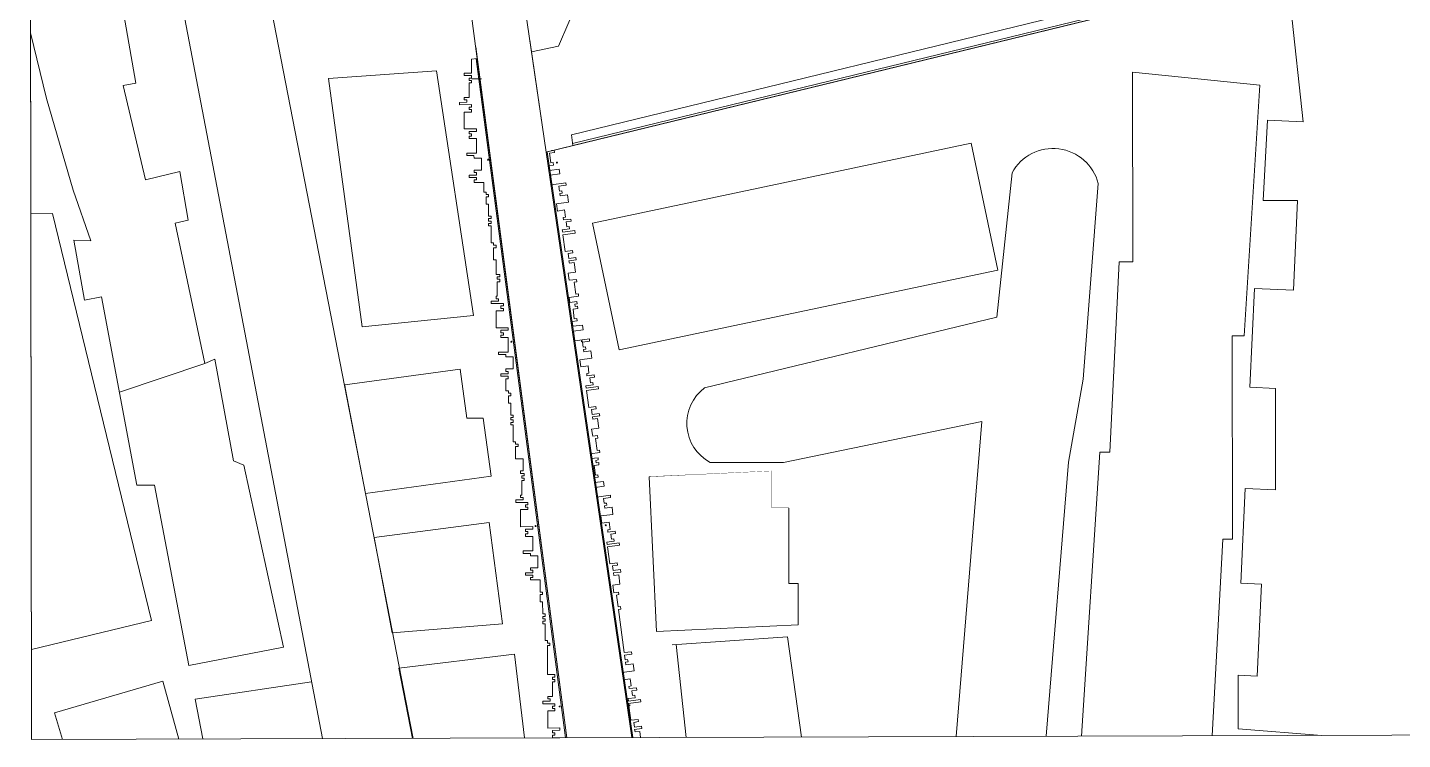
# Model space of a CAD drawing. Header units: metres. Extents: x -48 to 2360, y -1392 to 453.
# Drawn here: x 662.2 to 770, y -1391.6 to -1335.7 of the extents above; entities that cross this region are included whole.
import ezdxf

# ---------------------------------------------------------------- set-up
doc = ezdxf.new("R2010")
doc.units = ezdxf.units.M
doc.set_wipeout_variables(frame=1)
doc.layers.add('JARDINERAS', color=93, linetype='Continuous', lineweight=5, transparency=0.4)
doc.layers.add('TODO', color=210, linetype='Continuous', lineweight=5)

msp = doc.modelspace()

# ---------------------------------------------------------------- linework, layer by layer
at = {"layer": 'JARDINERAS', "transparency": 33554559, "flags": 128}
for points in [[(697.03, -1339.3), (697.02, -1338.21), (697.48, -1338.15)], [(697.36, -1337.24), (704.49, -1391.47)], [(704.4, -1391.47), (697.38, -1338.17)], [(696.45, -1339.49), (696.45, -1339.3)], [(696.45, -1339.3), (697.03, -1339.3)], [(697.03, -1339.49), (696.45, -1339.49)], [(696.84, -1339.87), (696.84, -1339.68)], [(696.84, -1339.68), (697.03, -1339.68)], [(697.03, -1339.87), (696.84, -1339.87)], [(696.84, -1341.2), (696.84, -1340.06)], [(696.84, -1340.06), (697.03, -1340.06)], [(697.03, -1339.68), (697.03, -1339.49)], [(697.03, -1340.06), (697.03, -1339.87)], [(697.43, -1339.74), (697.05, -1339.74)], [(697.81, -1339.74), (697.43, -1339.74)], [(696.46, -1341.39), (696.46, -1341.2)], [(696.46, -1341.2), (696.84, -1341.2)], [(696.65, -1341.39), (696.46, -1341.39)], [(696.65, -1341.58), (696.65, -1341.39)], [(696.08, -1341.59), (696.65, -1341.58)], [(696.08, -1341.78), (696.08, -1341.59)], [(697.03, -1341.77), (696.08, -1341.78)], [(696.46, -1343.68), (696.46, -1342.35)], [(696.46, -1342.35), (697.03, -1342.35)], [(696.84, -1341.97), (697.03, -1341.96)], [(696.84, -1342.16), (696.84, -1341.97)], [(697.03, -1342.16), (696.84, -1342.16)], [(697.03, -1341.96), (697.03, -1341.77)], [(697.03, -1342.35), (697.03, -1342.16)], [(697.41, -1343.68), (696.46, -1343.68)], [(696.84, -1344.06), (696.84, -1343.87)], [(696.84, -1343.87), (697.41, -1343.87)], [(697.03, -1344.06), (696.84, -1344.06)], [(696.84, -1344.44), (696.84, -1344.25)], [(696.84, -1344.25), (697.03, -1344.25)], [(697.41, -1344.44), (696.84, -1344.44)], [(697.03, -1344.25), (697.03, -1344.06)], [(697.41, -1345.58), (697.41, -1344.44)], [(696.65, -1345.77), (696.65, -1345.58)], [(696.65, -1345.58), (697.41, -1345.58)], [(702.96, -1345.47), (709.68, -1391.45)], [(703.53, -1345.54), (703.15, -1345.59)], [(703.15, -1345.59), (703.25, -1346.34)], [(703.5, -1345.35), (703.53, -1345.54)], [(697.22, -1345.77), (696.65, -1345.77)], [(697.23, -1345.96), (697.22, -1345.77)], [(697.8, -1345.96), (697.23, -1345.96)], [(697.8, -1346.91), (697.8, -1345.96)], [(703.47, -1346.51), (703.09, -1346.56)], [(703.09, -1346.56), (703.14, -1346.94)], [(703.25, -1346.34), (703.44, -1346.32)], [(703.44, -1346.32), (703.47, -1346.51)], [(696.85, -1347.3), (697.42, -1347.3)], [(697.42, -1347.49), (696.85, -1347.49)], [(697.23, -1346.91), (697.8, -1346.91)], [(697.23, -1347.1), (697.23, -1346.91)], [(697.42, -1347.1), (697.23, -1347.1)], [(697.23, -1347.87), (697.23, -1347.68)], [(697.23, -1347.68), (697.42, -1347.68)], [(697.99, -1347.87), (697.23, -1347.87)], [(697.42, -1347.3), (697.42, -1347.1)], [(697.42, -1347.68), (697.42, -1347.49)], [(697.99, -1348.63), (697.99, -1347.87)], [(703.14, -1346.94), (703.9, -1346.83)], [(703.95, -1347.21), (703.19, -1347.31)], [(703.19, -1347.31), (703.29, -1348.07)], [(703.9, -1346.83), (703.95, -1347.21)], [(698.18, -1348.63), (697.99, -1348.63)], [(698.18, -1348.82), (698.18, -1348.63)], [(698.37, -1348.82), (698.18, -1348.82)], [(698.37, -1349.01), (698.37, -1348.82)], [(703.29, -1348.07), (704.43, -1347.92)], [(704.45, -1348.1), (703.88, -1348.18)], [(703.88, -1348.18), (703.94, -1348.56)], [(703.94, -1348.56), (704.12, -1348.53)], [(704.15, -1348.72), (703.96, -1348.75)], [(703.96, -1348.75), (703.99, -1348.93)], [(703.99, -1348.93), (704.55, -1348.86)], [(704.12, -1348.53), (704.15, -1348.72)], [(704.43, -1347.92), (704.45, -1348.1)], [(704.55, -1348.86), (704.63, -1349.42)], [(698.18, -1349.58), (698.18, -1349.01)], [(698.18, -1349.01), (698.37, -1349.01)], [(698.37, -1349.58), (698.18, -1349.58)], [(698.37, -1350.53), (698.37, -1349.58)], [(704.63, -1349.42), (703.69, -1349.55)], [(703.69, -1349.55), (703.76, -1350.12)], [(698.37, -1350.91), (698.37, -1350.72)], [(698.37, -1350.72), (698.56, -1350.72)], [(698.56, -1350.91), (698.37, -1350.91)], [(698.37, -1351.29), (698.37, -1351.1)], [(698.37, -1351.1), (698.56, -1351.1)], [(698.56, -1350.72), (698.56, -1350.53)], [(698.56, -1351.1), (698.56, -1350.91)], [(703.76, -1350.12), (704.33, -1350.04)], [(704.4, -1350.61), (704.21, -1350.63)], [(704.21, -1350.63), (704.24, -1350.82)], [(704.24, -1350.82), (704.81, -1350.75)], [(704.33, -1350.04), (704.4, -1350.61)], [(704.83, -1350.93), (704.45, -1350.98)], [(704.45, -1350.98), (704.51, -1351.36)], [(704.81, -1350.75), (704.83, -1350.93)], [(698.57, -1351.29), (698.37, -1351.29)], [(698.57, -1352.62), (698.57, -1351.29)], [(704.72, -1351.53), (704.15, -1351.6)], [(704.15, -1351.6), (704.18, -1351.79)], [(704.18, -1351.79), (705.12, -1351.66)], [(705.15, -1351.85), (704.2, -1351.98)], [(704.2, -1351.98), (704.38, -1353.3)], [(704.51, -1351.36), (704.69, -1351.34)], [(704.69, -1351.34), (704.72, -1351.53)], [(705.12, -1351.66), (705.15, -1351.85)], [(698.76, -1352.62), (698.57, -1352.62)], [(698.76, -1352.81), (698.76, -1352.62)], [(698.95, -1352.81), (698.76, -1352.81)], [(698.76, -1353.96), (698.76, -1353)], [(698.76, -1353), (698.95, -1353)], [(698.95, -1353), (698.95, -1352.81)], [(704.38, -1353.3), (704.95, -1353.22)], [(704.95, -1353.22), (704.97, -1353.41)], [(698.95, -1353.96), (698.76, -1353.96)], [(698.95, -1355.1), (698.95, -1353.96)], [(704.97, -1353.41), (704.6, -1353.46)], [(704.6, -1353.46), (704.65, -1353.84)], [(704.65, -1353.84), (705.21, -1353.76)], [(705.24, -1353.95), (704.67, -1354.03)], [(704.67, -1354.03), (704.7, -1354.22)], [(704.7, -1354.22), (705.08, -1354.17)], [(705.08, -1354.17), (705.18, -1354.92)], [(705.21, -1353.76), (705.24, -1353.95)], [(699.24, -1355.1), (698.95, -1355.1)], [(699.05, -1355.48), (699.05, -1355.29)], [(699.05, -1355.29), (699.24, -1355.29)], [(699.24, -1355.29), (699.24, -1355.1)], [(705.18, -1354.92), (704.61, -1355)], [(704.61, -1355), (704.69, -1355.56)], [(699.24, -1355.48), (699.05, -1355.48)], [(699.05, -1356.81), (699.05, -1355.67)], [(699.05, -1355.67), (699.24, -1355.67)], [(699.24, -1355.67), (699.24, -1355.48)], [(704.69, -1355.56), (705.25, -1355.49)], [(705.28, -1355.68), (705.09, -1355.7)], [(705.09, -1355.7), (705.22, -1356.65)], [(705.25, -1355.49), (705.28, -1355.68)], [(698.57, -1357.38), (698.57, -1357.19)], [(698.57, -1357.19), (699.14, -1357.19)], [(699.53, -1357.38), (698.57, -1357.38)], [(698.95, -1356.81), (699.05, -1356.81)], [(698.95, -1357), (698.95, -1356.81)], [(699.14, -1357), (698.95, -1357)], [(699.14, -1357.19), (699.14, -1357)], [(699.34, -1357.57), (699.53, -1357.57)], [(699.34, -1357.76), (699.34, -1357.57)], [(699.53, -1357.57), (699.53, -1357.38)], [(705.43, -1356.81), (704.68, -1356.91)], [(704.68, -1356.91), (704.73, -1357.29)], [(704.73, -1357.29), (705.29, -1357.21)], [(705.32, -1357.4), (705.13, -1357.43)], [(705.13, -1357.43), (705.16, -1357.61)], [(705.22, -1356.65), (705.41, -1356.62)], [(705.29, -1357.21), (705.32, -1357.4)], [(705.41, -1356.62), (705.43, -1356.81)], [(698.96, -1359.29), (698.96, -1357.95)], [(698.96, -1357.95), (699.53, -1357.95)], [(699.53, -1357.76), (699.34, -1357.76)], [(699.53, -1357.95), (699.53, -1357.76)], [(705.37, -1357.78), (704.99, -1357.83)], [(704.99, -1357.83), (705.09, -1358.58)], [(705.09, -1358.58), (705.28, -1358.56)], [(705.16, -1357.61), (705.34, -1357.59)], [(705.28, -1358.56), (705.31, -1358.75)], [(705.34, -1357.59), (705.37, -1357.78)], [(699.91, -1359.29), (698.96, -1359.29)], [(699.34, -1359.67), (699.34, -1359.48)], [(699.34, -1359.48), (699.91, -1359.48)], [(699.53, -1359.67), (699.34, -1359.67)], [(699.53, -1359.86), (699.53, -1359.67)], [(699.91, -1359.48), (699.91, -1359.29)], [(705.31, -1358.75), (704.93, -1358.8)], [(704.93, -1358.8), (704.98, -1359.17)], [(704.98, -1359.17), (705.74, -1359.07)], [(705.79, -1359.45), (705.03, -1359.55)], [(705.03, -1359.55), (705.13, -1360.31)], [(705.74, -1359.07), (705.79, -1359.45)], [(699.34, -1360.05), (699.34, -1359.86)], [(699.34, -1359.86), (699.53, -1359.86)], [(699.91, -1360.05), (699.34, -1360.05)], [(699.91, -1361.19), (699.91, -1360.05)], [(705.13, -1360.31), (706.27, -1360.15)], [(706.29, -1360.34), (705.73, -1360.42)], [(705.73, -1360.42), (705.78, -1360.8)], [(705.78, -1360.8), (705.97, -1360.77)], [(705.97, -1360.77), (705.99, -1360.96)], [(706.27, -1360.15), (706.29, -1360.34)], [(699.15, -1361.38), (699.15, -1361.19)], [(699.15, -1361.19), (699.91, -1361.19)], [(699.72, -1361.38), (699.15, -1361.38)], [(699.72, -1361.57), (699.72, -1361.38)], [(700.29, -1361.57), (699.72, -1361.57)], [(700.29, -1362.52), (700.29, -1361.57)], [(706.47, -1361.66), (705.53, -1361.79)], [(705.53, -1361.79), (705.6, -1362.36)], [(705.99, -1360.96), (705.8, -1360.99)], [(705.8, -1360.99), (705.83, -1361.17)], [(705.83, -1361.17), (706.39, -1361.1)], [(706.39, -1361.1), (706.47, -1361.66)], [(699.34, -1363.09), (699.34, -1362.9)], [(699.34, -1362.9), (699.91, -1362.9)], [(699.72, -1362.71), (699.72, -1362.52)], [(699.72, -1362.52), (700.29, -1362.52)], [(699.91, -1362.71), (699.72, -1362.71)], [(699.91, -1362.9), (699.91, -1362.71)], [(705.6, -1362.36), (706.17, -1362.28)], [(706.24, -1362.85), (706.06, -1362.87)], [(706.06, -1362.87), (706.08, -1363.06)], [(706.17, -1362.28), (706.24, -1362.85)], [(699.91, -1363.09), (699.34, -1363.09)], [(699.73, -1364.24), (699.72, -1363.28)], [(699.72, -1363.28), (699.91, -1363.28)], [(699.91, -1363.28), (699.91, -1363.09)], [(706.56, -1363.76), (705.99, -1363.84)], [(705.99, -1363.84), (706.02, -1364.03)], [(706.02, -1364.03), (706.96, -1363.9)], [(706.08, -1363.06), (706.65, -1362.98)], [(706.67, -1363.17), (706.3, -1363.22)], [(706.3, -1363.22), (706.35, -1363.6)], [(706.35, -1363.6), (706.54, -1363.58)], [(706.54, -1363.58), (706.56, -1363.76)], [(706.65, -1362.98), (706.67, -1363.17)], [(706.96, -1363.9), (706.99, -1364.09)], [(699.92, -1364.24), (699.73, -1364.24)], [(699.92, -1364.43), (699.92, -1364.24)], [(700.11, -1364.43), (699.92, -1364.43)], [(699.92, -1365.19), (699.92, -1364.62)], [(699.92, -1364.62), (700.11, -1364.62)], [(700.11, -1364.62), (700.11, -1364.43)], [(706.99, -1364.09), (706.05, -1364.22)], [(706.05, -1364.22), (706.22, -1365.54)], [(700.11, -1365.19), (699.92, -1365.19)], [(700.11, -1366.14), (700.11, -1365.19)], [(700.3, -1366.14), (700.11, -1366.14)], [(700.3, -1366.33), (700.3, -1366.14)], [(706.22, -1365.54), (706.79, -1365.46)], [(706.81, -1365.65), (706.44, -1365.7)], [(706.44, -1365.7), (706.49, -1366.08)], [(706.49, -1366.08), (707.05, -1366)], [(707.08, -1366.19), (706.51, -1366.27)], [(706.79, -1365.46), (706.81, -1365.65)], [(707.05, -1366), (707.08, -1366.19)], [(700.11, -1366.52), (700.11, -1366.33)], [(700.11, -1366.33), (700.3, -1366.33)], [(700.3, -1366.52), (700.11, -1366.52)], [(700.11, -1366.9), (700.11, -1366.71)], [(700.11, -1366.71), (700.3, -1366.71)], [(700.3, -1366.9), (700.11, -1366.9)], [(700.3, -1366.71), (700.3, -1366.52)], [(700.3, -1368.23), (700.3, -1366.9)], [(707.02, -1367.16), (706.45, -1367.24)], [(706.45, -1367.24), (706.53, -1367.8)], [(706.51, -1366.27), (706.54, -1366.46)], [(706.54, -1366.46), (706.92, -1366.41)], [(706.92, -1366.41), (707.02, -1367.16)], [(700.49, -1368.23), (700.3, -1368.23)], [(700.49, -1368.42), (700.49, -1368.23)], [(706.53, -1367.8), (706.91, -1367.75)], [(706.93, -1367.94), (706.74, -1367.97)], [(706.74, -1367.97), (706.87, -1368.91)], [(706.91, -1367.75), (706.93, -1367.94)], [(700.68, -1368.42), (700.49, -1368.42)], [(700.49, -1368.61), (700.68, -1368.61)], [(700.49, -1369.57), (700.49, -1368.61)], [(700.68, -1368.61), (700.68, -1368.42)], [(707.08, -1369.07), (706.33, -1369.17)], [(706.87, -1368.91), (707.06, -1368.88)], [(707.06, -1368.88), (707.08, -1369.07)], [(701.07, -1369.57), (700.49, -1369.57)], [(701.07, -1370.52), (701.07, -1369.57)], [(706.39, -1369.55), (706.95, -1369.48)], [(707.02, -1370.04), (706.64, -1370.09)], [(706.64, -1370.09), (706.75, -1370.85)], [(706.97, -1369.66), (706.78, -1369.69)], [(706.78, -1369.69), (706.81, -1369.88)], [(706.81, -1369.88), (707, -1369.85)], [(706.95, -1369.48), (706.97, -1369.66)], [(707, -1369.85), (707.02, -1370.04)], [(700.88, -1370.71), (700.88, -1370.52)], [(700.88, -1370.52), (701.07, -1370.52)], [(701.16, -1370.71), (700.88, -1370.71)], [(700.97, -1371.09), (700.97, -1370.9)], [(700.97, -1370.9), (701.16, -1370.9)], [(701.16, -1371.09), (700.97, -1371.09)], [(700.97, -1371.28), (701.16, -1371.28)], [(700.97, -1372.42), (700.97, -1371.28)], [(701.16, -1370.9), (701.16, -1370.71)], [(701.16, -1371.28), (701.16, -1371.09)], [(706.96, -1371.01), (706.61, -1371.06)], [(706.66, -1371.43), (707.39, -1371.34)], [(706.75, -1370.85), (706.94, -1370.82)], [(706.94, -1370.82), (706.96, -1371.01)], [(707.39, -1371.34), (707.44, -1371.71)], [(700.88, -1372.61), (700.88, -1372.42)], [(700.88, -1372.42), (700.97, -1372.42)], [(701.07, -1372.61), (700.88, -1372.61)], [(701.07, -1372.8), (701.07, -1372.61)], [(707.44, -1371.71), (706.72, -1371.81)], [(706.83, -1372.57), (707.92, -1372.42)], [(707.94, -1372.61), (707.38, -1372.68)], [(707.92, -1372.42), (707.94, -1372.61)], [(700.5, -1372.99), (700.5, -1372.8)], [(700.5, -1372.8), (701.07, -1372.8)], [(701.45, -1372.99), (700.5, -1372.99)], [(700.88, -1374.9), (700.88, -1373.56)], [(700.88, -1373.56), (701.45, -1373.56)], [(701.26, -1373.37), (701.26, -1373.18)], [(701.26, -1373.18), (701.45, -1373.18)], [(701.45, -1373.37), (701.26, -1373.37)], [(701.45, -1373.18), (701.45, -1372.99)], [(701.45, -1373.56), (701.45, -1373.37)], [(707.38, -1372.68), (707.43, -1373.06)], [(707.43, -1373.06), (707.62, -1373.04)], [(707.64, -1373.22), (707.45, -1373.25)], [(707.45, -1373.25), (707.48, -1373.44)], [(707.48, -1373.44), (708.05, -1373.36)], [(707.62, -1373.04), (707.64, -1373.22)], [(708.05, -1373.36), (708.12, -1373.93)], [(708.12, -1373.93), (707.18, -1374.05)], [(707.18, -1374.05), (707.26, -1374.62)], [(707.26, -1374.62), (707.82, -1374.54)], [(707.82, -1374.54), (707.9, -1375.11)], [(701.83, -1374.89), (700.88, -1374.9)], [(701.26, -1375.28), (701.26, -1375.09)], [(701.26, -1375.09), (701.84, -1375.09)], [(701.45, -1375.28), (701.26, -1375.28)], [(701.26, -1375.66), (701.26, -1375.47)], [(701.26, -1375.47), (701.45, -1375.47)], [(701.84, -1375.66), (701.26, -1375.66)], [(701.45, -1375.47), (701.45, -1375.28)], [(701.84, -1375.09), (701.83, -1374.89)], [(701.84, -1376.8), (701.84, -1375.66)], [(707.9, -1375.11), (707.71, -1375.14)], [(707.71, -1375.14), (707.73, -1375.32)], [(707.73, -1375.32), (708.3, -1375.25)], [(708.33, -1375.44), (707.95, -1375.49)], [(707.95, -1375.49), (708, -1375.87)], [(708, -1375.87), (708.19, -1375.84)], [(708.19, -1375.84), (708.21, -1376.03)], [(708.3, -1375.25), (708.33, -1375.44)], [(701.08, -1376.99), (701.08, -1376.8)], [(701.08, -1376.8), (701.84, -1376.8)], [(708.21, -1376.03), (707.65, -1376.1)], [(707.65, -1376.1), (707.67, -1376.29)], [(707.67, -1376.29), (708.62, -1376.17)], [(708.64, -1376.36), (707.7, -1376.48)], [(707.7, -1376.48), (707.88, -1377.8)], [(708.62, -1376.17), (708.64, -1376.36)], [(701.65, -1376.99), (701.08, -1376.99)], [(701.65, -1377.18), (701.65, -1376.99)], [(702.22, -1377.18), (701.65, -1377.18)], [(702.22, -1378.13), (702.22, -1377.18)], [(707.88, -1377.8), (708.44, -1377.73)], [(708.47, -1377.92), (708.09, -1377.97)], [(708.09, -1377.97), (708.14, -1378.34)], [(708.44, -1377.73), (708.47, -1377.92)], [(701.27, -1378.7), (701.27, -1378.51)], [(701.27, -1378.51), (701.84, -1378.51)], [(701.84, -1378.7), (701.27, -1378.7)], [(701.65, -1378.32), (701.65, -1378.13)], [(701.65, -1378.13), (702.22, -1378.13)], [(701.84, -1378.32), (701.65, -1378.32)], [(701.65, -1379.08), (701.65, -1378.89)], [(701.65, -1378.89), (701.84, -1378.89)], [(702.41, -1379.08), (701.65, -1379.08)], [(701.84, -1378.51), (701.84, -1378.32)], [(701.84, -1378.89), (701.84, -1378.7)], [(702.41, -1380.03), (702.41, -1379.08)], [(708.14, -1378.34), (708.71, -1378.27)], [(708.73, -1378.46), (708.17, -1378.53)], [(708.17, -1378.53), (708.19, -1378.72)], [(708.19, -1378.72), (708.57, -1378.67)], [(708.57, -1378.67), (708.67, -1379.42)], [(708.71, -1378.27), (708.73, -1378.46)], [(702.6, -1380.03), (702.41, -1380.03)], [(702.6, -1380.22), (702.6, -1380.03)], [(708.67, -1379.42), (708.1, -1379.5)], [(708.1, -1379.5), (708.18, -1380.09)], [(708.18, -1380.09), (708.56, -1380.04)], [(708.56, -1380.04), (708.59, -1380.23)], [(702.41, -1380.23), (702.6, -1380.22)], [(702.41, -1380.8), (702.41, -1380.23)], [(702.6, -1380.8), (702.41, -1380.8)], [(702.61, -1381.75), (702.6, -1380.8)], [(708.59, -1380.23), (708.4, -1380.26)], [(708.4, -1380.26), (708.53, -1381.2)], [(708.53, -1381.2), (708.71, -1381.17)], [(708.71, -1381.17), (708.74, -1381.36)], [(702.8, -1381.75), (702.61, -1381.75)], [(702.61, -1382.13), (702.61, -1381.94)], [(702.61, -1381.94), (702.8, -1381.94)], [(702.8, -1382.13), (702.61, -1382.13)], [(702.61, -1382.51), (702.61, -1382.32)], [(702.61, -1382.32), (702.8, -1382.32)], [(702.8, -1381.94), (702.8, -1381.75)], [(702.8, -1382.32), (702.8, -1382.13)], [(708.74, -1381.36), (708.55, -1381.39)], [(708.55, -1381.39), (709.01, -1384.78)], [(702.8, -1382.51), (702.61, -1382.51)], [(702.8, -1383.84), (702.8, -1382.51)], [(702.99, -1384.03), (702.99, -1383.84)], [(703.18, -1384.03), (702.99, -1384.03)], [(702.99, -1384.22), (703.18, -1384.22)], [(702.99, -1386.51), (702.99, -1384.22)], [(703.18, -1384.22), (703.18, -1384.03)], [(709.01, -1384.78), (709.57, -1384.71)], [(709.6, -1384.9), (709.03, -1384.97)], [(709.03, -1384.97), (709.09, -1385.35)], [(709.09, -1385.35), (709.27, -1385.32)], [(709.3, -1385.51), (709.11, -1385.54)], [(709.11, -1385.54), (709.14, -1385.73)], [(709.27, -1385.32), (709.3, -1385.51)], [(709.57, -1384.71), (709.6, -1384.9)], [(703.56, -1386.51), (702.99, -1386.51)], [(703.56, -1386.7), (703.56, -1386.51)], [(709.78, -1386.22), (708.84, -1386.34)], [(709.14, -1385.73), (709.7, -1385.65)], [(709.7, -1385.65), (709.78, -1386.22)], [(703.37, -1386.89), (703.37, -1386.7)], [(703.37, -1386.7), (703.56, -1386.7)], [(703.56, -1386.89), (703.37, -1386.89)], [(703.38, -1388.22), (703.37, -1387.08)], [(703.37, -1387.08), (703.57, -1387.08)], [(703.57, -1387.08), (703.56, -1386.89)], [(708.92, -1386.91), (709.48, -1386.83)], [(709.55, -1387.4), (709.36, -1387.43)], [(709.36, -1387.43), (709.39, -1387.61)], [(709.39, -1387.61), (709.96, -1387.54)], [(709.48, -1386.83), (709.55, -1387.4)], [(709.98, -1387.73), (709.6, -1387.78)], [(709.96, -1387.54), (709.98, -1387.73)], [(702.62, -1388.79), (702.62, -1388.6)], [(702.62, -1388.6), (703.19, -1388.6)], [(703.57, -1388.79), (702.62, -1388.79)], [(703, -1388.41), (703, -1388.22)], [(703, -1388.22), (703.38, -1388.22)], [(703.19, -1388.41), (703, -1388.41)], [(703.19, -1388.6), (703.19, -1388.41)], [(703.57, -1388.98), (703.57, -1388.79)], [(709.87, -1388.32), (709.3, -1388.39)], [(709.3, -1388.39), (709.33, -1388.58)], [(709.33, -1388.58), (710.27, -1388.46)], [(710.3, -1388.64), (709.35, -1388.77)], [(709.35, -1388.77), (709.53, -1390.09)], [(709.6, -1387.78), (709.66, -1388.15)], [(709.66, -1388.15), (709.84, -1388.13)], [(709.84, -1388.13), (709.87, -1388.32)], [(710.27, -1388.46), (710.3, -1388.64)], [(703, -1389.36), (703.57, -1389.36)], [(703, -1390.7), (703, -1389.36)], [(703.38, -1388.98), (703.57, -1388.98)], [(703.38, -1389.17), (703.38, -1388.98)], [(703.57, -1389.17), (703.38, -1389.17)], [(703.57, -1389.36), (703.57, -1389.17)], [(703.95, -1390.69), (703, -1390.7)], [(703.38, -1390.89), (703.95, -1390.88)], [(703.38, -1391.08), (703.38, -1390.89)], [(703.95, -1390.88), (703.95, -1390.69)], [(709.53, -1390.09), (710.1, -1390.02)], [(710.12, -1390.2), (709.75, -1390.26)], [(709.75, -1390.26), (709.8, -1390.63)], [(709.8, -1390.63), (710.36, -1390.56)], [(710.39, -1390.75), (709.82, -1390.82)], [(709.82, -1390.82), (709.85, -1391.01)], [(709.85, -1391.01), (710.23, -1390.96)], [(710.1, -1390.02), (710.12, -1390.2)], [(710.23, -1390.96), (710.29, -1391.45)], [(710.36, -1390.56), (710.39, -1390.75)], [(703.57, -1391.08), (703.38, -1391.08)], [(703.38, -1391.27), (703.57, -1391.27)], [(703.38, -1391.46), (703.38, -1391.27)], [(703.95, -1391.46), (703.38, -1391.46)], [(703.57, -1391.27), (703.57, -1391.08)], [(703.95, -1391.47), (703.95, -1391.46)]]:
    msp.add_lwpolyline(points, dxfattribs=at)
at = {"layer": 'JARDINERAS', "transparency": 33554687, "flags": 128}
for points in [[(697.82, -1340.79), (697.55, -1338.71)], [(697.41, -1343.87), (697.41, -1343.68)], [(703.31, -1345.38), (703.5, -1345.35)], [(696.85, -1347.49), (696.85, -1347.3)], [(698.56, -1350.53), (698.37, -1350.53)], [(702.99, -1383.84), (702.8, -1383.84)]]:
    msp.add_lwpolyline(points, dxfattribs=at)
at = {"layer": 'JARDINERAS', "transparency": 33554559}
for centre, major_axis, start_param, end_param in [((698.33, -1346.09), (-0.027, 0.0269), 3.926991, 10.210176), ((703.73, -1346.32), (-0.027, 0.0269), 3.926991, 10.210176), ((700.16, -1360.38), (0.0269, 0.027), 5.497787, 11.780972), ((705.68, -1360.34), (0.0269, 0.027), 5.497787, 11.780972), ((702.05, -1374.85), (0.0269, 0.027), 5.497787, 11.780972), ((707.56, -1374.78), (0.0269, 0.027), 5.497787, 11.780972), ((703.94, -1389.01), (0.0269, 0.027), 5.497787, 11.780972), ((709.41, -1388.92), (0.0269, 0.027), 5.497787, 11.780972)]:
    msp.add_ellipse(centre, major_axis=major_axis, ratio=1, start_param=start_param, end_param=end_param, dxfattribs=at)
at = {"layer": 'TODO', "transparency": 33554687}
for p, q in [((667.06, -1260.94), (692.46, -1391.51)), ((689.39, -1375.75), (690.81, -1383.23)), ((691.34, -1385.99), (692.39, -1391.51))]:
    msp.add_line(p, q, dxfattribs=at)
at = {"layer": 'TODO', "transparency": 33554559}
msp.add_line((694.98, -1319.17), (704.49, -1391.47), dxfattribs=at)
at = {"layer": 'TODO', "ltscale": 7, "transparency": 33554585}
for p, q in [((706.76, -1330.42), (703.86, -1337.18)), ((704.86, -1344.13), (755.95, -1331.67)), ((703.86, -1337.18), (701.72, -1337.62))]:
    msp.add_line(p, q, dxfattribs=at)
at = {"layer": 'TODO', "ltscale": 0.05, "transparency": 33554585}
for p, q in [((702.96, -1345.47), (761.1, -1331.29)), ((704.96, -1344.83), (760.96, -1331.17)), ((704.98, -1344.97), (761.1, -1331.29))]:
    msp.add_line(p, q, dxfattribs=at)
at = {"layer": 'TODO', "ltscale": 7, "transparency": 33554687}
msp.add_line((704.86, -1344.13), (704.98, -1344.97), dxfattribs=at)
at = {"layer": 'TODO', "ltscale": 7, "transparency": 33554585}
msp.add_lwpolyline([(754.47, -1311.88), (754.47, -1311.88), (761.96, -1313), (761.1, -1331.29), (702.87, -1345.49), (691.01, -1264.42), (736.52, -1259.04), (736.52, -1259.04)], dxfattribs=at)
at = {"layer": 'TODO', "transparency": 33554687, "flags": 128}
for points in [[(662.53, -1391.6), (662.36, -1271.27), (685.34, -1391.53)], [(669.4, -1332.57), (670.71, -1340.08)], [(762.26, -1343.13), (761.27, -1334.18)], [(667.18, -1352.46), (665.78, -1348.49), (663.7, -1341.3), (662.45, -1336.14)], [(702.56, -1343.36), (701.59, -1336.71)], [(685.8, -1339.72), (694.29, -1339.13)], [(694.29, -1339.13), (697.19, -1358.33)], [(748.86, -1339.22), (758.85, -1340.23)], [(748.88, -1354.1), (748.86, -1339.22)], [(670.71, -1340.08), (669.7, -1340.26)], [(669.7, -1340.26), (671.46, -1347.67)], [(688.46, -1359.2), (685.8, -1339.72)], [(758.85, -1340.23), (757.61, -1359.93)], [(759.11, -1349.29), (759.45, -1342.98), (762.26, -1343.13)], [(706.51, -1351.08), (736.2, -1344.8)], [(736.2, -1344.8), (738.3, -1354.75)], [(671.46, -1347.67), (674.16, -1347.03)], [(674.16, -1347.03), (674.82, -1350.83)], [(761.81, -1349.29), (759.11, -1349.29)], [(761.48, -1356.33), (761.81, -1349.29)], [(662.47, -1350.33), (664.18, -1350.32)], [(664.18, -1350.32), (671.92, -1382.26)], [(674.82, -1350.83), (673.8, -1351.07)], [(673.8, -1351.07), (676.11, -1362.1)], [(708.61, -1361.02), (706.51, -1351.08)], [(665.85, -1352.4), (667.18, -1352.46)], [(666.67, -1357.11), (665.85, -1352.4)], [(747.09, -1369.05), (747.81, -1354.1)], [(747.81, -1354.1), (748.88, -1354.1)], [(738.3, -1354.75), (708.61, -1361.02)], [(758.07, -1363.95), (758.43, -1356.19)], [(758.43, -1356.19), (761.48, -1356.33)], [(668, -1356.86), (666.67, -1357.11)], [(670.79, -1371.65), (668, -1356.86)], [(697.19, -1358.33), (688.46, -1359.2)], [(756.68, -1359.93), (756.7, -1375.88)], [(757.61, -1359.93), (756.68, -1359.93)], [(676.11, -1362.1), (676.9, -1361.75)], [(676.9, -1361.75), (678.37, -1369.74)], [(676.11, -1362.1), (669.41, -1364.34)], [(687.1, -1363.77), (696.14, -1362.54)], [(696.14, -1362.54), (696.66, -1366.38)], [(688.72, -1372.28), (687.13, -1364), (687.1, -1363.77)], [(760.07, -1364.04), (758.07, -1363.95)], [(760.08, -1372), (760.07, -1364.04)], [(696.66, -1366.38), (697.93, -1366.38)], [(697.93, -1366.38), (698.56, -1370.92)], [(744.87, -1391.34), (746.29, -1369.06)], [(746.29, -1369.06), (747.09, -1369.05)], [(678.37, -1369.74), (679.18, -1370.07)], [(679.18, -1370.07), (682.29, -1384.36)], [(698.56, -1370.92), (688.72, -1372.28)], [(720.56, -1370.53), (710.95, -1370.99)], [(710.95, -1370.99), (711.53, -1383.13)], [(720.56, -1373.44), (720.56, -1370.53)], [(672.17, -1371.65), (670.79, -1371.65)], [(674.87, -1385.78), (672.17, -1371.65)], [(757.36, -1379.32), (757.7, -1371.89)], [(757.7, -1371.89), (760.08, -1372)], [(721.9, -1373.44), (720.56, -1373.44)], [(689.39, -1375.75), (698.42, -1374.56)], [(698.42, -1374.56), (699.47, -1382.52)], [(755.96, -1375.88), (755.11, -1391.31)], [(756.7, -1375.88), (755.96, -1375.88)], [(722.64, -1379.36), (721.91, -1379.36)], [(758.98, -1379.4), (757.36, -1379.32)], [(758.64, -1386.62), (758.98, -1379.4)], [(671.92, -1382.26), (662.52, -1384.54)], [(699.47, -1382.52), (690.81, -1383.23)], [(711.53, -1383.13), (722.64, -1382.6)], [(682.29, -1384.36), (674.87, -1385.78)], [(712.76, -1384.18), (721.81, -1383.55)], [(713.87, -1391.44), (713.09, -1384.15)], [(721.81, -1383.55), (722.9, -1391.41)], [(691.34, -1385.99), (700.39, -1384.89)], [(700.39, -1384.89), (701.19, -1391.48)], [(757.15, -1386.54), (758.64, -1386.62)], [(757.16, -1390.77), (757.15, -1386.54)], [(664.33, -1389.52), (672.83, -1387.01)], [(672.83, -1387.01), (674.07, -1391.57)], [(675.36, -1388.43), (684.49, -1387.07)], [(675.95, -1391.56), (675.36, -1388.43)], [(664.94, -1391.59), (664.33, -1389.52)], [(763.71, -1391.28), (757.16, -1390.77)]]:
    msp.add_lwpolyline(points, dxfattribs=at)
at = {"layer": 'TODO', "transparency": 33554559, "flags": 128}
msp.add_lwpolyline([(709.59, -1391.45), (702.56, -1343.36)], dxfattribs=at)

# ---------------------------------------------------------------- next in the draw order: wipeouts: each hides what was drawn before it
at = {"transparency": 33554687}
msp.add_wipeout([(711.53, -1383.13), (722.64, -1382.6), (722.64, -1379.36), (721.91, -1379.36), (721.9, -1373.44), (720.56, -1373.44), (720.56, -1370.53), (710.95, -1370.99)], dxfattribs=at).dxf.layer = 'TODO'

# ---------------------------------------------------------------- next in the draw order: linework, layer by layer
at = {"layer": 'TODO', "transparency": 33554687}
for p, q in [((710.95, -1370.99), (711.53, -1383.13)), ((722.64, -1379.36), (721.91, -1379.36)), ((722.64, -1382.6), (711.53, -1383.13))]:
    msp.add_line(p, q, dxfattribs=at)
at = {"layer": 'TODO', "transparency": 33554559}
msp.add_lwpolyline([(982.53, -1390.59), (982.53, -1160.59), (662.21, -1161.04), (662.33, -1251.56), (662.53, -1391.6)], close=True, dxfattribs=at)
at = {"layer": 'TODO', "transparency": 33554687, "flags": 128}
msp.add_lwpolyline([(735.04, -1391.37), (737.05, -1366.65), (721.49, -1369.85), (715.74, -1369.86, -0.546309), (715.31, -1363.99), (738.22, -1358.46), (739.42, -1347.12, -0.681777), (746.18, -1347.97), (745, -1363.32), (743.85, -1369.82), (742.09, -1391.35)], format="xyb", dxfattribs=at)
for points in [[(721.91, -1379.36), (721.9, -1373.44)], [(722.64, -1382.6), (722.64, -1379.36)]]:
    msp.add_lwpolyline(points, dxfattribs=at)

doc.saveas('drawing.dxf')
